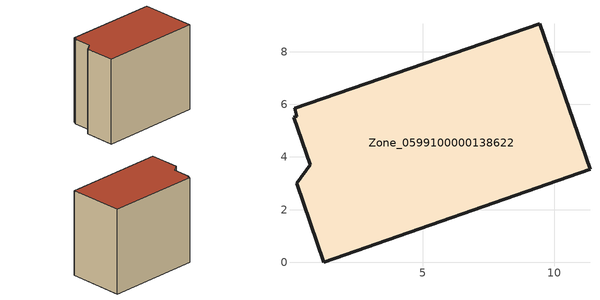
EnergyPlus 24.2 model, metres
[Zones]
Zone_0599100000138622
 floor ground (C_G): 9.46,9.06 11.36,3.53 1.25,0 0.23,3 0.73,3.7 0.1,5.51 0.22,5.55 0.14,5.85 z0
 wall outside (C_F): 0.23,3 1.25,0 11.36,3.53 9.46,9.06 0.14,5.85 0.22,5.55 0.1,5.51 0.73,3.7 0.23,3 z0:9.03
 roof outside (C_R): 0.22,5.55 0.1,5.51 0.73,3.7 0.23,3 1.25,0 11.36,3.53 9.46,9.06 0.14,5.85 z9.03
[BUILDING]
Pand.0599100000138622: North Axis=0; Terrain=City; Loads Convergence Tolerance Value=0.04; Temperature Convergence Tolerance Value=0.4; Solar Distribution=FullExterior; Maximum Number of Warmup Days=25; Minimum Number of Warmup Days=1
[Site:Location]
Rotterdam.The.Hague.AP_ZH_NLD Design_Conditions: Latitude=51.96; Longitude=4.45; Time Zone=1; Elevation=-4.5
[SITE:GROUNDTEMPERATURE:BUILDINGSURFACE]
18, 18, 18, 18, 18, 18, 18, 18, 18, 18, 18, 18
[MATERIAL] Thermal Absorptance=0.9; Solar Absorptance=0.7; Visible Absorptance=0.7
Name | Roughness | Thickness | Conductivity | Density | Specific Heat
G.TI.1946 | MediumSmooth | 0.15 | 1 | 540 | 1210
F.TI.1946 | Rough | 0.3 | 0.857143 | 1920 | 840
R.TI.1946 | MediumRough | 0.2 | 0.1 | 1500 | 1000
[CONSTRUCTION]
C_G: G.TI.1946
C_F: F.TI.1946
C_R: R.TI.1946
[ZONE]
Zone_0599100000138622: Type=1; Multiplier=1; Ceiling Height=Autocalculate; Volume=Autocalculate; Floor Area=autocalculate; Part of Total Floor Area=Yes
[ZONEINFILTRATION:DESIGNFLOWRATE]
Infil_Zone_0599100000138622: Zone or ZoneList or Space or SpaceList=Zone_0599100000138622; Schedule=AlwaysOn; Design Flow Rate Calculation Method=Flow/Area; Flow Rate per Floor Area=0.003; Constant Term Coefficient=1; Temperature Term Coefficient=0; Velocity Term Coefficient=0; Velocity Squared Term Coefficient=0
[HVACTEMPLATE:ZONE:IDEALLOADSAIRSYSTEM]
Zone_0599100000138622: Maximum Heating Supply Air Temperature=50; Minimum Cooling Supply Air Temperature=13; Maximum Heating Supply Air Humidity Ratio=0.0156; Minimum Cooling Supply Air Humidity Ratio=0.0077; Heating Limit=NoLimit; Cooling Limit=NoLimit; Dehumidification Control Type=ConstantSensibleHeatRatio; Cooling Sensible Heat Ratio=0.7; Dehumidification Setpoint=60; Humidification Control Type=None; Humidification Setpoint=30; Outdoor Air Method=None; Outdoor Air Flow Rate per Person=0.00944; Outdoor Air Flow Rate per Zone Floor Area=0; Outdoor Air Flow Rate per Zone=0; Demand Controlled Ventilation Type=None; Outdoor Air Economizer Type=NoEconomizer; Heat Recovery Type=None; Sensible Heat Recovery Effectiveness=0.7; Latent Heat Recovery Effectiveness=0.65
[ZONECONTROL:THERMOSTAT]
ThermostatControl_Zone_0599100000138622: Zone or ZoneList=Zone_0599100000138622; Control Type Schedule=DualSetpointControlType; Control 1=Thermostat_Zone_0599100000138622; Temperature Difference Between Cutout And Setpoint=0
[THERMOSTATSETPOINT:DUALSETPOINT]
Thermostat_Zone_0599100000138622: Heating Setpoint Temperature Schedule=HeatingSetpoint_Zone_0599100000138622; Cooling Setpoint Temperature Schedule=CoolingSetpoint_Zone_0599100000138622
[SCHEDULE:COMPACT]
HeatingSetpoint_Zone_0599100000138622: Through: 12/31, For: AllDays, Until: 24:00, 21
CoolingSetpoint_Zone_0599100000138622: Through: 12/31, For: AllDays, Until: 24:00, 24
DualSetpointControlType: Through: 12/31, For: AllDays, Until: 24:00, 4
AlwaysOn: Through: 12/31, For: AllDays, Until: 24:00, 1
